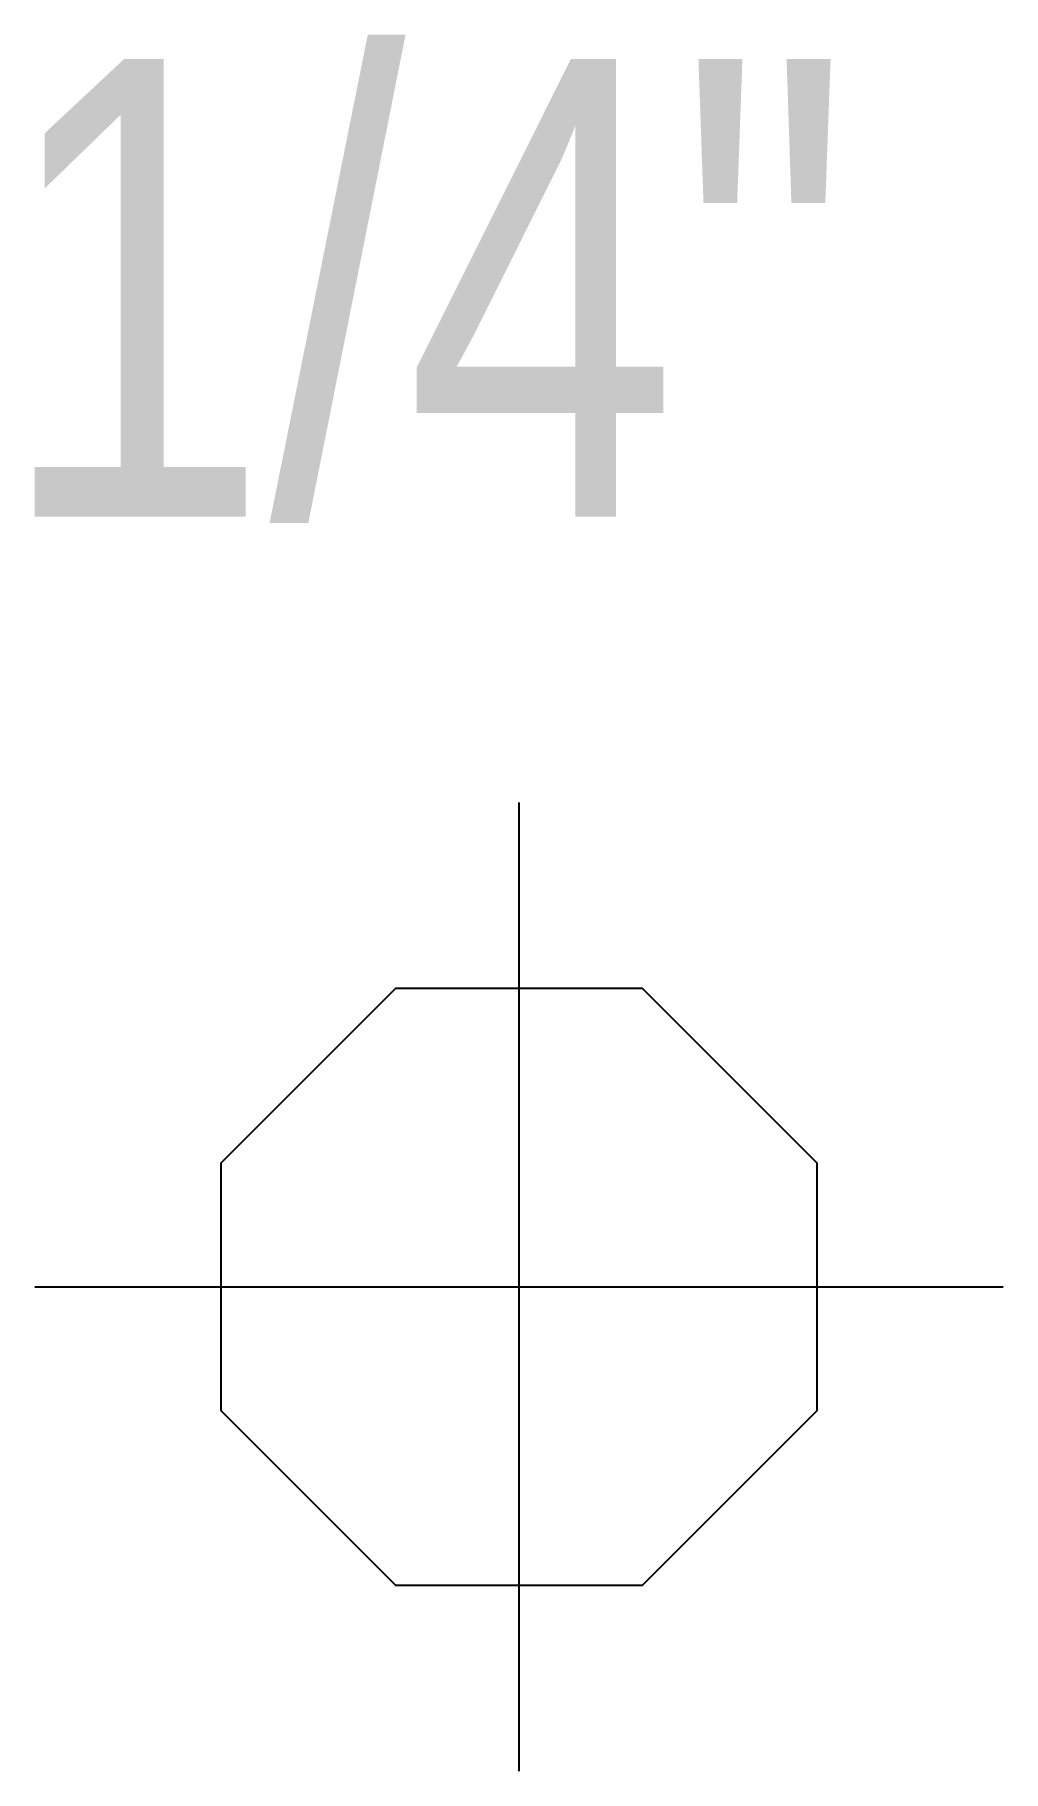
# Model space of a CAD drawing. Header units: inches. Extents: x -4.5 to 4.5, y -4.5 to 11.6.
import ezdxf

# ---------------------------------------------------------------- set-up
doc = ezdxf.new("R2010")
doc.units = ezdxf.units.IN
doc.header["$LTSCALE"] = 48
doc.header["$MEASUREMENT"] = 0
doc.styles.add('StylusBT', font='archd.shx', dxfattribs={"width": 0.8})

msp = doc.modelspace()

# ---------------------------------------------------------------- linework, layer by layer
at = {"color": 11, "elevation": 1}
for points in [[(0, 4.5), (0, -4.5)], [(-4.5, 0), (4.5, 0)]]:
    msp.add_lwpolyline(points, dxfattribs=at)
at = {"color": 11}
msp.add_lwpolyline([(-1.148, 2.772), (-2.772, 1.148), (-2.772, -1.148), (-1.148, -2.772), (1.148, -2.772), (2.772, -1.148), (2.772, 1.148), (1.148, 2.772)], close=True, dxfattribs=at)

# ---------------------------------------------------------------- texts
at = {"insert": (-4.846, 11.407), "char_height": 4.25, "attachment_point": 1, "style": 'StylusBT'}
msp.add_mtext_dynamic_manual_height_columns('\\A1;1/4"', width=18.63394, gutter_width=21.25, heights=[0], dxfattribs=at)

doc.saveas('drawing.dxf')
